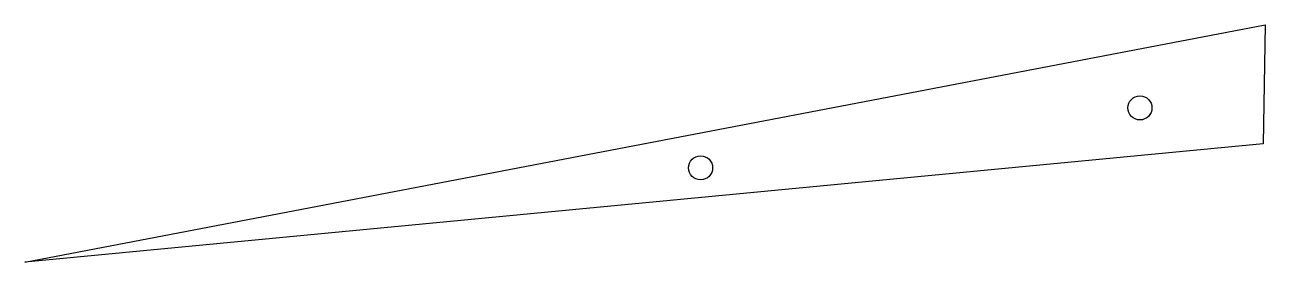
# Model space of a CAD drawing. Header units: millimetres. Extents: x -167 to -64, y 34 to 54.
import ezdxf

# ---------------------------------------------------------------- set-up
doc = ezdxf.new("R2010")
doc.units = ezdxf.units.MM
doc.layers.get('0').update_dxf_attribs({"linetype": 'CONTINUOUS'})

msp = doc.modelspace()

# ---------------------------------------------------------------- linework, layer by layer
msp.add_lwpolyline([(-167.34, 33.83), (-64.23, 53.55), (-64.4, 43.66)], close=True)
for centre in [(-74.64, 46.65), (-111.16, 41.67)]:
    msp.add_circle(centre, 1)

doc.saveas('drawing.dxf')
